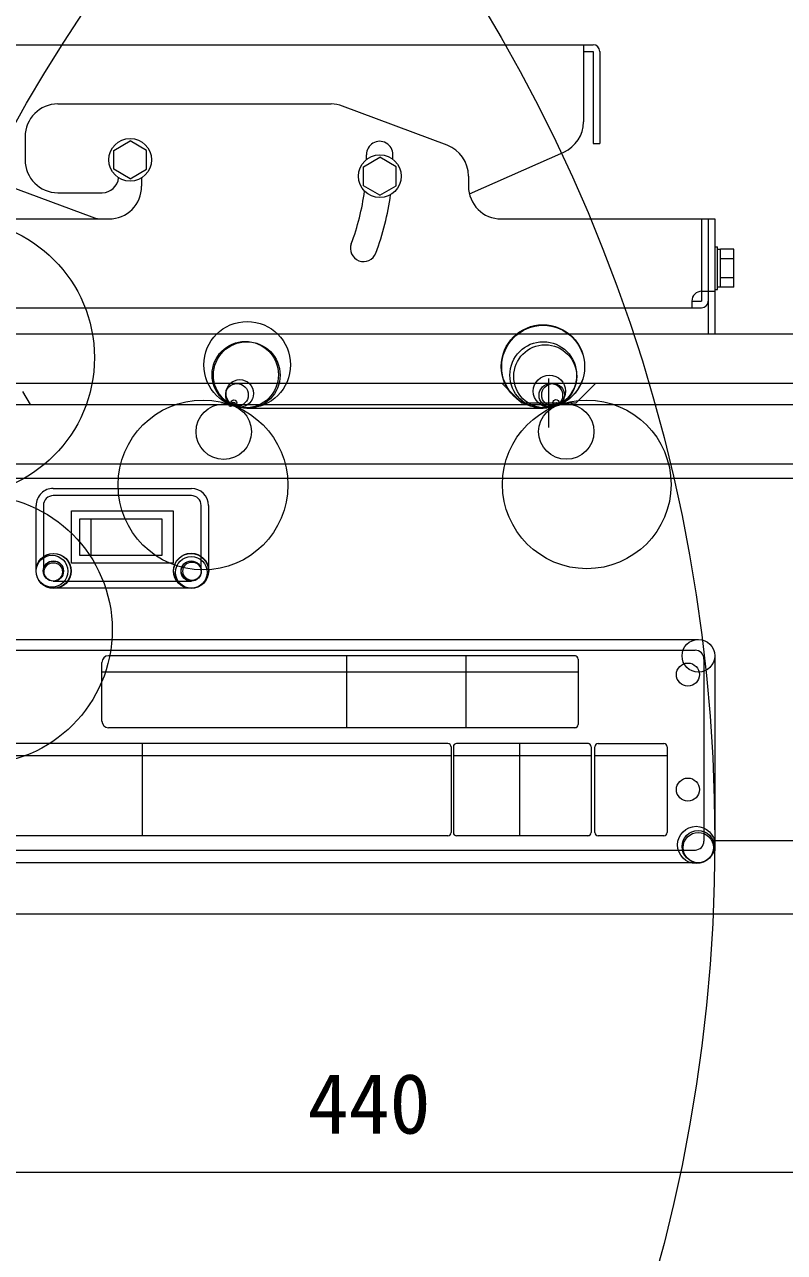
# Model space of a CAD drawing. Units: millimetres, scale not verified. Extents: x -63 to 109, y -56 to 63.
# Drawn here: x 25.18 to 48.32, y 0.99 to 38.35 of the extents above; entities that cross this region are included whole.
import ezdxf
from ezdxf.enums import TextEntityAlignment as Align

# ---------------------------------------------------------------- set-up
doc = ezdxf.new("R2010")
doc.units = ezdxf.units.MM
doc.header["$LTSCALE"] = 0.125
doc.linetypes.add('USER1', pattern=[28.575, 19.05, -3.175, 3.175, -3.175])
doc.linetypes.add('USER2', pattern=[4.7625, 3.175, -1.5875])
doc.layers.add('0-4_SUNPO', color=3, linetype='Continuous', lineweight=18)
doc.layers.add('0-5_GAIKEI', color=7, linetype='Continuous', lineweight=18)
doc.styles.add('ＭＳ ゴシック', font='')
doc.styles.get('ＭＳ ゴシック').set_extended_font_data('MS Gothic')

# ---------------------------------------------------------------- blocks, each defined once
blk = doc.blocks.new('D1')
at = {"layer": '0-4_SUNPO'}
blk.add_line((80.9658, 190.9249), (119.9658, 190.9249), dxfattribs=at)
at = {"layer": '0-4_SUNPO', "color": 7, "style": 'ＭＳ ゴシック'}
blk.add_text('440', height=1.833, dxfattribs=at).set_placement((98.5908, 191.5499), align=Align.BOTTOM_LEFT)

msp = doc.modelspace()

# ---------------------------------------------------------------- linework, layer by layer
at = {"layer": '0-5_GAIKEI'}
for p, q in [((20.8965, 37.7365), (42.4965, 37.7365)), ((42.1965, 37.7365), (42.1965, 35.3876)), ((42.6965, 37.5365), (42.6965, 34.7365)), ((21.8487, 34.4945), (27.2282, 32.4989)), ((38.7247, 33.2009), (41.601, 34.4731)), ((17.1965, 32.4365), (27.7465, 32.4365)), ((39.6965, 32.4365), (46.1965, 32.4365)), ((46.1965, 32.4365), (46.1965, 28.9365)), ((18.1965, 28.9365), (56.1965, 28.9365)), ((20.2105, 27.4365), (56.9965, 27.4365)), ((15.7122, 26.7865), (57.4765, 26.7865)), ((30.2592, 24.0184), (26.0565, 24.0184)), ((25.7565, 23.7184), (25.7565, 21.7182)), ((30.5592, 21.7182), (30.5592, 23.7184)), ((29.3706, 23.3063), (26.8565, 23.3063)), ((26.8565, 23.3063), (26.8565, 22.2063)), ((27.2065, 22.2063), (27.2065, 23.3063)), ((26.0563, 21.4184), (30.2593, 21.4184)), ((19.8569, 19.3104), (45.5969, 19.3128)), ((41.9541, 19.1443), (27.7383, 19.1443)), ((34.987, 19.1443), (34.987, 16.9561)), ((38.6203, 19.1443), (38.6203, 16.9561)), ((27.5383, 17.1561), (27.5383, 18.9443)), ((42.038, 19.0443), (42.038, 17.0561)), ((45.867, 19.0429), (45.8675, 13.5029)), ((42.0541, 18.6441), (27.5383, 18.6441)), ((41.9541, 16.9561), (27.7383, 16.9561)), ((25.2187, 16.4715), (20.884, 16.4715)), ((38.0693, 16.4697), (25.2187, 16.4697)), ((28.7722, 13.6658), (28.7722, 16.4697)), ((42.3494, 16.471), (38.3367, 16.471)), ((40.2494, 16.471), (40.2494, 13.667)), ((42.6426, 16.471), (44.6426, 16.471)), ((25.2187, 16.1007), (20.784, 16.1007)), ((38.1693, 16.099), (25.2187, 16.099)), ((38.1693, 16.3697), (38.1693, 13.7658)), ((38.2367, 16.371), (38.2367, 13.767)), ((42.4494, 16.099), (38.2367, 16.099)), ((42.4334, 16.371), (42.4334, 13.767)), ((42.5426, 13.767), (42.5426, 16.371)), ((44.7426, 16.099), (42.5426, 16.099)), ((44.7426, 16.371), (44.7426, 13.767)), ((25.2187, 13.6675), (20.884, 13.6675)), ((38.0693, 13.6658), (25.2187, 13.6658)), ((42.3494, 13.667), (38.3367, 13.667)), ((44.6426, 13.667), (42.6426, 13.667)), ((19.8736, 13.2304), (45.6136, 13.2328)), ((15.5765, 11.2865), (57.5265, 11.2865))]:
    msp.add_line(p, q, dxfattribs=at)
at = {"layer": '0-5_GAIKEI', "color": 1}
for p, q in [((42.1965, 37.5365), (42.4965, 37.5365)), ((42.4965, 37.5365), (42.4965, 34.7365)), ((26.1965, 35.9365), (34.5152, 35.9365)), ((38.0476, 34.6798), (34.8663, 35.8728)), ((25.1965, 34.9365), (25.1965, 34.2365)), ((27.8965, 34.5252), (28.3965, 34.8138)), ((28.8965, 34.5252), (28.3965, 34.8138)), ((27.8965, 33.9478), (27.8965, 34.5252)), ((28.8965, 33.9478), (28.8965, 34.5252)), ((42.4965, 34.7365), (42.6965, 34.7365)), ((35.4965, 34.0252), (35.9965, 34.3138)), ((35.4965, 33.4478), (35.4965, 34.0252)), ((36.4965, 34.0252), (35.9965, 34.3138)), ((36.4965, 33.4478), (36.4965, 34.0252)), ((28.3965, 33.6591), (27.8965, 33.9478)), ((28.3965, 33.6591), (28.8965, 33.9478)), ((28.7465, 33.6888), (28.7465, 33.4365)), ((38.6965, 33.7435), (38.6965, 33.4365)), ((35.9965, 33.1591), (35.4965, 33.4478)), ((35.9965, 33.1591), (36.4965, 33.4478)), ((26.1965, 33.2365), (27.5465, 33.2365)), ((45.7965, 32.4365), (45.7965, 29.9365)), ((45.9965, 32.4365), (45.9965, 28.9365)), ((46.1965, 31.5865), (46.2765, 31.5865)), ((46.2765, 30.2865), (46.2765, 31.5865)), ((46.3737, 31.5115), (46.2765, 31.5115)), ((46.3737, 30.3591), (46.3737, 31.5138)), ((46.7737, 31.5138), (46.3737, 31.5138)), ((46.7737, 30.3591), (46.7737, 31.5138)), ((46.7737, 31.2252), (46.3737, 31.2252)), ((46.7737, 30.6478), (46.3737, 30.6478)), ((46.1965, 30.2865), (46.2765, 30.2865)), ((46.3737, 30.3615), (46.2765, 30.3615)), ((46.7737, 30.3591), (46.3737, 30.3591)), ((45.4965, 29.9365), (45.4965, 29.7365)), ((45.4965, 29.9365), (45.7965, 29.9365)), ((45.7965, 30.2365), (46.1965, 30.2365)), ((17.5965, 29.7365), (45.7965, 29.7365)), ((40.3137, 26.8365), (39.7137, 27.4365)), ((41.9794, 26.8365), (42.5794, 27.4365)), ((25.1191, 27.1865), (25.35, 26.7865)), ((31.9553, 26.6796), (40.9656, 26.6796)), ((40.3137, 26.8365), (41.9794, 26.8365)), ((41.4161, 26.778), (41.4168, 26.7865)), ((41.8465, 26.8065), (41.8465, 26.7865)), ((15.6765, 24.9865), (57.6765, 24.9865)), ((15.5765, 24.5465), (57.6765, 24.5465)), ((26.0565, 24.2395), (30.2592, 24.2395)), ((25.5354, 21.7182), (25.5354, 23.7184)), ((30.7802, 23.7184), (30.7802, 21.7182)), ((30.2593, 21.1973), (26.0563, 21.1973)), ((19.7565, 19.6401), (45.6974, 19.6426)), ((46.1967, 19.1433), (46.1973, 13.5258)), ((46.1973, 13.5265), (57.6765, 13.5265)), ((45.709, 12.8475), (19.7782, 12.8451))]:
    msp.add_line(p, q, dxfattribs=at)
at = {"layer": '0-5_GAIKEI', "color": 9, "linetype": 'USER1'}
msp.add_line((41.1465, 26.0865), (41.1465, 27.5865), dxfattribs=at)
at = {"layer": '0-5_GAIKEI', "color": 1, "linetype": 'USER2'}
msp.add_line((40.4465, 26.7865), (40.4465, 26.8065), dxfattribs=at)
msp.add_lwpolyline([(40.4465, 26.8065), (40.4467, 26.8092), (40.4471, 26.8119), (40.4478, 26.8145), (40.4487, 26.8171), (40.4498, 26.8196), (40.4512, 26.822), (40.4528, 26.8243), (40.4546, 26.8264), (40.4566, 26.8284), (40.4587, 26.8302), (40.461, 26.8318), (40.4634, 26.8332), (40.4659, 26.8343), (40.4685, 26.8352), (40.4712, 26.8359), (40.4738, 26.8363), (40.4765, 26.8365)], dxfattribs=at)
at = {"layer": '0-5_GAIKEI', "color": 1}
msp.add_lwpolyline([(41.8165, 26.8365), (41.8192, 26.8363), (41.8219, 26.8359), (41.8245, 26.8352), (41.8271, 26.8343), (41.8296, 26.8332), (41.832, 26.8318), (41.8343, 26.8302), (41.8364, 26.8284), (41.8384, 26.8264), (41.8402, 26.8243), (41.8418, 26.822), (41.8432, 26.8196), (41.8443, 26.8171), (41.8453, 26.8145), (41.846, 26.8119), (41.8464, 26.8092), (41.8465, 26.8065)], dxfattribs=at)
at = {"layer": '0-5_GAIKEI'}
msp.add_lwpolyline([(29.7049, 23.5547), (29.7049, 21.958), (26.6082, 21.958), (26.6082, 23.5547)], close=True, dxfattribs=at)
msp.add_lwpolyline([(26.8565, 22.2063), (29.3706, 22.2063), (29.3706, 23.3063)], dxfattribs=at)
at = {"layer": '0-5_GAIKEI', "color": 1}
for centre, radius in [((-2.8833, 13.5253), 49.0805), ((64.341, 13.5243), 45.0672), ((28.3965, 34.2365), 0.65), ((35.9965, 33.7365), 0.65), ((31.9595, 27.9978), 1.3182), ((40.9639, 27.949), 1.2694), ((40.9708, 27.941), 1.2607), ((31.9008, 27.6971), 1.0119), ((31.9463, 27.6858), 1.0156), ((40.9746, 27.6859), 1.0157), ((41.0336, 27.6466), 0.9597), ((41.1612, 27.195), 0.4906), ((31.6491, 27.0811), 0.3446), ((31.7353, 27.1286), 0.4198), ((41.2044, 27.0709), 0.3591), ((41.2716, 27.0817), 0.3452), ((30.6145, 24.3412), 2.5844), ((31.5567, 26.8419), 0.0881), ((42.2996, 24.3587), 2.5657), ((41.3612, 26.849), 0.0958), ((31.2457, 25.9629), 0.8442), ((31.4548, 26.7757), 0.0504), ((31.4845, 26.7847), 0.0204), ((31.4902, 26.7818), 0.0145), ((31.4965, 26.7825), 0.00812), ((31.5415, 26.8096), 0.0525), ((31.5328, 26.7945), 0.035), ((31.5254, 26.7846), 0.0227), ((31.526, 26.789), 0.0221), ((31.5293, 26.7754), 0.0254), ((31.5147, 26.7873), 0.0106), ((31.5113, 26.7786), 0.00716), ((31.5078, 26.779), 0.00365), ((31.505, 26.7789), 0.00091), ((31.5062, 26.779), 0.002), ((31.5053, 26.7789), 0.00109), ((31.505, 26.7787), 0.00072), ((31.5191, 26.7792), 0.0144), ((41.6742, 25.9654), 0.8415), ((41.3811, 26.8064), 0.0488), ((41.3945, 26.7855), 0.024), ((41.4018, 26.7792), 0.0143), ((26.061, 21.7283), 0.531), ((26.0686, 21.7236), 0.5333), ((26.0182, 21.7183), 0.4828), ((30.2492, 21.7229), 0.531), ((30.254, 21.7304), 0.5332), ((30.2593, 21.68), 0.4826), ((45.6977, 19.1436), 0.499), ((45.6305, 13.3886), 0.5665), ((45.6879, 13.3362), 0.4889), ((45.6929, 13.3077), 0.4601)]:
    msp.add_circle(centre, radius, dxfattribs=at)
at = {"layer": '0-5_GAIKEI'}
for centre, radius in [((23.0953, 28.2159), 4.2146), ((23.7552, 19.9365), 4.0956), ((26.0593, 21.7254), 0.3071), ((26.0623, 21.7207), 0.3058), ((26.0564, 21.6973), 0.2789), ((30.2522, 21.7212), 0.3071), ((30.2568, 21.7242), 0.3058), ((30.2802, 21.7183), 0.279), ((45.377, 18.5728), 0.35), ((45.3773, 15.0728), 0.35)]:
    msp.add_circle(centre, radius, dxfattribs=at)
for centre, radius, start, end in [((42.4965, 37.5365), 0.2, 0, 90), ((41.1965, 35.3876), 1, 293.86017, 0), ((39.6965, 33.4365), 1, 180, 270), ((26.0565, 23.7184), 0.3, 89.99996, 180), ((30.2592, 23.7184), 0.3, 359.99998, 89.99996), ((27.7383, 18.9443), 0.2, 90, 180), ((41.938, 19.0443), 0.1, 0, 90), ((45.597, 19.0428), 0.27, 0.00549, 90.00549), ((27.7383, 17.1561), 0.2, 180, 270), ((41.938, 17.0561), 0.1, 270, 0), ((38.0693, 16.3697), 0.1, 0, 90), ((38.3367, 16.371), 0.1, 90, 180), ((42.3334, 16.371), 0.1, 0, 90), ((42.6426, 16.371), 0.1, 90, 180), ((44.6426, 16.371), 0.1, 0, 90), ((38.0693, 13.7658), 0.1, 270, 0), ((38.3367, 13.767), 0.1, 180, 270), ((42.3334, 13.767), 0.1, 270, 0), ((42.6426, 13.767), 0.1, 180, 270), ((44.6426, 13.767), 0.1, 270, 0), ((45.5975, 13.5028), 0.27, 270.00549, 0.00549)]:
    msp.add_arc(centre, radius, start, end, dxfattribs=at)
at = {"layer": '0-5_GAIKEI', "color": 1}
for centre, radius, start, end in [((26.1965, 34.9365), 1, 90, 180), ((34.5152, 34.9365), 1, 69.44396, 90), ((35.9948, 34.3993), 0.4, 0, 181.22782), ((28.3965, 34.2365), 7.2, 0.09819, 1.22782), ((28.3965, 34.2365), 8, 0.08849, 1.22782), ((37.6965, 33.7435), 1, 0, 69.44396), ((26.1965, 34.2365), 1, 180, 270), ((27.5465, 33.7365), 0.5, 270, 354.68204), ((27.7465, 33.4365), 1, 270, 0), ((28.3965, 34.2365), 7.2, 339.22782, 352.37374), ((28.3965, 34.2365), 8, 339.22782, 352.38344), ((27.576, 33.4365), 1, 249.64677, 270), ((35.5025, 31.5411), 0.4, 159.22782, 339.22782), ((45.7965, 29.9365), 0.3, 90, 180), ((45.7965, 29.9365), 0.2, 270, 0), ((26.0565, 23.7184), 0.5211, 89.99996, 180), ((30.2592, 23.7184), 0.5211, 359.99998, 89.99996)]:
    msp.add_arc(centre, radius, start, end, dxfattribs=at)

# ---------------------------------------------------------------- block references
at = {"layer": '0-4_SUNPO'}
msp.add_blockref('D1', (-64.7893, -187.4969), dxfattribs=at)

doc.saveas('drawing.dxf')
